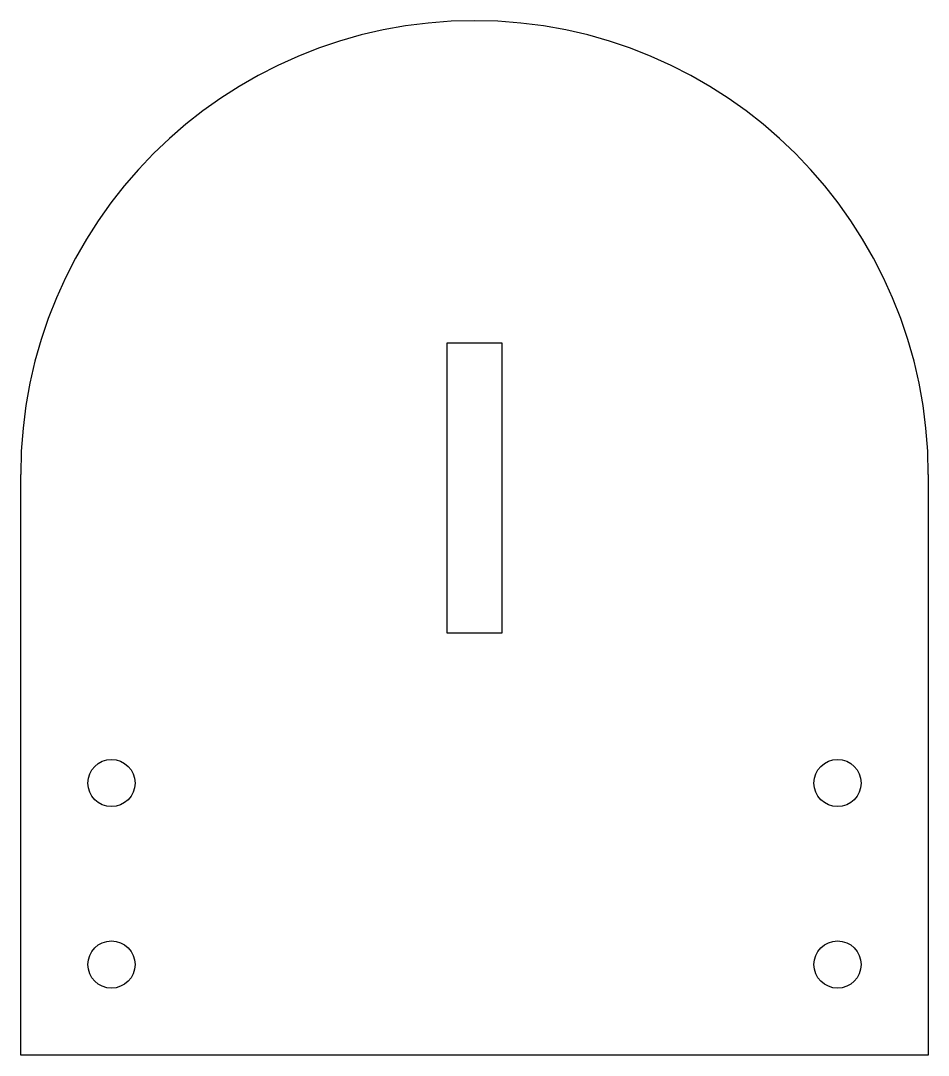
# Model space of a CAD drawing. Extents: x -50 to 50, y -30 to 84.
import ezdxf

# ---------------------------------------------------------------- set-up
doc = ezdxf.new("R2010")
doc.units = 0
doc.layers.add('Shape2DView007', color=7, linetype='CONTINUOUS')

msp = doc.modelspace()

# ---------------------------------------------------------------- linework, layer by layer
at = {"layer": 'Shape2DView007'}
for p, q in [((-3, 16.5), (-3, 48.5)), ((-3, 48.5), (3, 48.5)), ((3, 48.5), (3, 16.5)), ((-50, -30), (-50, 34)), ((50, 34), (50, -30)), ((3, 16.5), (-3, 16.5)), ((50, -30), (-50, -30))]:
    msp.add_line(p, q, dxfattribs=at)
for centre in [(-40, 0), (40, 0), (-40, -20), (40, -20)]:
    msp.add_circle(centre, 2.6, dxfattribs=at)
msp.add_arc((0, 34), 50, 0, 180, dxfattribs=at)

doc.saveas('drawing.dxf')
